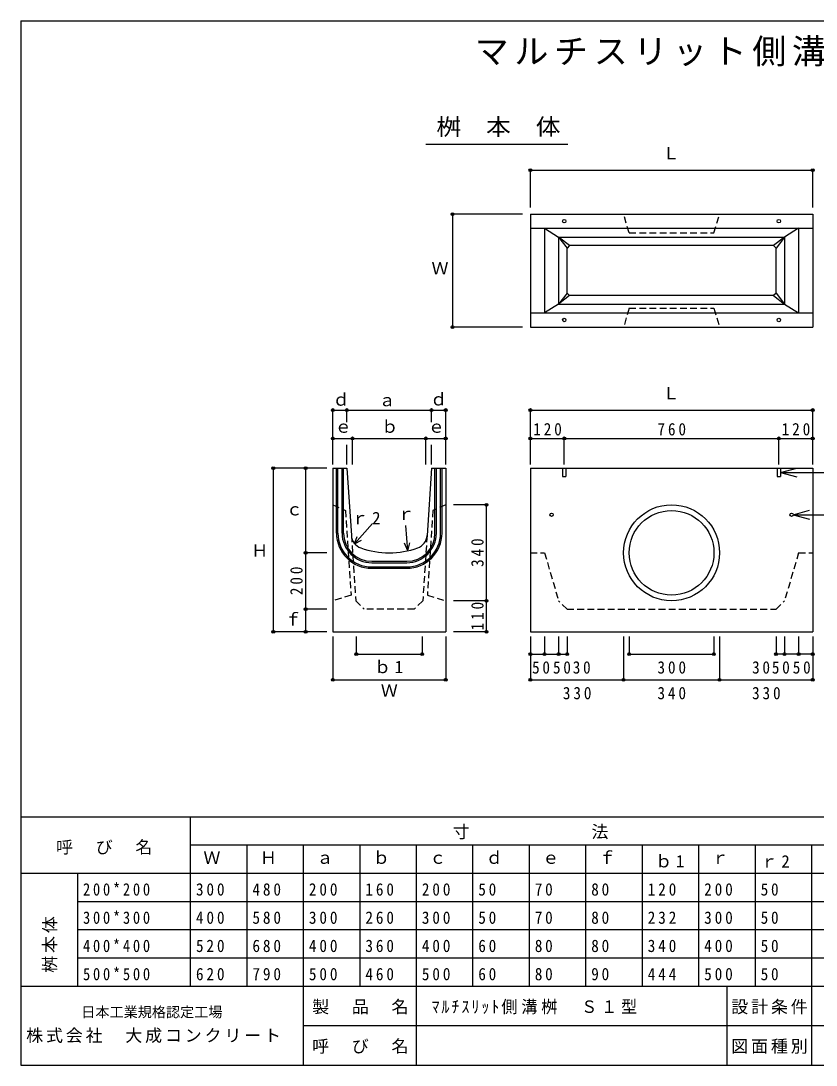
# Model space of a CAD drawing. Units: millimetres, scale not verified. Extents: x -2686 to 2714, y -1854 to 1846.
# Drawn here: x -2686 to 130, y -1854 to 1846 of the extents above; entities that cross this region are included whole.
import ezdxf
from ezdxf.enums import TextEntityAlignment as Align

# ---------------------------------------------------------------- set-up
doc = ezdxf.new("R2010")
doc.units = ezdxf.units.MM
doc.header["$LTSCALE"] = 20
doc.header["$PDMODE"] = 32
doc.header["$PDSIZE"] = 10
doc.linetypes.add('DASHED1', pattern=[1.8, 1.2, -0.6])
doc.linetypes.add('DASHED2', pattern=[3, 2, -1])
doc.layers.add('0-0_通り芯', color=7, linetype='Continuous')
doc.styles.add('ＭＳ ゴシック', font='')
doc.styles.get('ＭＳ ゴシック').set_extended_font_data('MS Gothic')

msp = doc.modelspace()

# ---------------------------------------------------------------- linework, layer by layer
at = {"layer": '0-0_通り芯', "color": 2}
for p, q in [((-2686.45, 1846.35), (-2686.45, -1853.65)), ((-2686.45, 1846.35), (2713.55, 1846.35)), ((-1251.97, 1409.44), (-749.19, 1409.44)), ((-2686.45, -1573.65), (2713.55, -1573.65)), ((-1686.45, -1573.65), (-1686.45, -1853.65)), ((-1286.45, -1573.65), (-1286.45, -1853.65)), ((-186.45, -1573.65), (-186.45, -1853.65)), ((113.55, -1573.65), (113.55, -1853.65)), ((-1686.45, -1713.65), (1653.55, -1713.65)), ((-2686.45, -1853.65), (2713.55, -1853.65))]:
    msp.add_line(p, q, dxfattribs=at)
at = {"layer": '0-0_通り芯'}
for p, q in [((-881.97, 1317.52), (118.03, 1317.52)), ((-881.97, 1185.34), (-881.97, 1317.52)), ((118.03, 1185.34), (118.03, 1317.52)), ((-1157.66, 1161.59), (-1157.66, 761.59)), ((-909.33, 1161.59), (-1157.66, 1161.59)), ((-909.33, 761.59), (-1157.66, 761.59)), ((-1581.97, 467.52), (-1531.97, 467.52)), ((-1581.97, 274.43), (-1581.97, 467.52)), ((-1531.97, 424.17), (-1531.97, 467.52)), ((-1231.97, 424.17), (-1231.97, 467.52)), ((-1181.97, 274.43), (-1181.97, 467.52)), ((-881.97, 467.52), (118.03, 467.52)), ((-881.97, 274.43), (-881.97, 467.52)), ((118.03, 274.43), (118.03, 467.52)), ((-1581.97, 367.03), (-1511.97, 367.03)), ((-1581.97, 274.43), (-1581.97, 367.03)), ((-1531.97, 274.43), (-1531.97, 343.97)), ((-1231.97, 274.43), (-1231.97, 343.97)), ((-1181.97, 274.43), (-1181.97, 367.03)), ((-881.97, 367.03), (-761.97, 367.03)), ((-881.97, 274.43), (-881.97, 367.03)), ((118.03, 274.43), (118.03, 367.03)), ((-1792.41, 261.59), (-1792.41, -318.41)), ((-1603.27, 261.59), (-1792.41, 261.59)), ((-1678.14, 261.59), (-1678.14, -38.41)), ((-1603.27, 261.59), (-1678.14, 261.59)), ((4.03, 245.84), (61.99, 261.37)), ((4.03, 245.84), (983.02, 245.84)), ((4.03, 245.84), (61.99, 230.31)), ((-1037.22, 131.59), (-1153.89, 131.59)), ((-1037.22, -208.41), (-1037.22, 131.59)), ((49.03, 96.59), (106.98, 112.12)), ((49.03, 96.59), (106.98, 81.06)), ((49.03, 96.59), (983.02, 96.59)), ((-1440.73, 65.12), (-1504.34, -6.1)), ((-1316.17, -31.1), (-1323.58, 58.87)), ((-1504.34, -6.1), (-1495.13, 19.52)), ((-1504.34, -6.1), (-1479.92, 5.94)), ((-1316.17, -31.1), (-1327.49, -4.55)), ((-1316.17, -31.1), (-1309.35, -3.05)), ((-1037.22, -208.41), (-1153.89, -208.41)), ((-1037.22, -318.41), (-1037.22, -208.41)), ((-1603.27, -318.41), (-1792.41, -318.41)), ((-1603.27, -318.41), (-1678.14, -318.41)), ((-1037.22, -318.41), (-1153.89, -318.41)), ((-1581.97, -334.37), (-1581.97, -488.05)), ((-1498.64, -334.37), (-1498.64, -397.12)), ((-1265.3, -334.37), (-1265.3, -397.12)), ((-1181.97, -334.37), (-1181.97, -488.05)), ((-881.97, -334.37), (-881.97, -488.05)), ((-881.97, -334.37), (-881.97, -397.08)), ((-751.97, -334.37), (-751.97, -397.08)), ((-551.97, -334.37), (-551.97, -488.05)), ((-531.97, -334.37), (-531.97, -397.08)), ((-231.97, -334.37), (-231.97, -397.08)), ((-211.97, -334.37), (-211.97, -488.05)), ((-11.97, -334.37), (-11.97, -397.08)), ((118.03, -334.37), (118.03, -488.05)), ((118.03, -334.37), (118.03, -397.08)), ((-1498.64, -397.12), (-1265.3, -397.12)), ((-881.97, -397.08), (-831.97, -397.08)), ((-531.97, -397.08), (-231.97, -397.08)), ((118.03, -397.08), (68.03, -397.08)), ((-1581.97, -488.05), (-1181.97, -488.05)), ((-2686.45, -973.65), (713.55, -973.65)), ((-2086.45, -973.65), (-2086.45, -1573.65)), ((-2086.45, -1073.65), (313.55, -1073.65)), ((-1886.45, -1073.65), (-1886.45, -1573.65)), ((-1686.45, -1073.65), (-1686.45, -1573.65)), ((-1486.45, -1073.65), (-1486.45, -1573.65)), ((-1286.45, -1073.65), (-1286.45, -1573.65)), ((-1086.45, -1073.65), (-1086.45, -1573.65)), ((-886.45, -1073.65), (-886.45, -1573.65)), ((-686.45, -1073.65), (-686.45, -1573.65)), ((-486.45, -1073.65), (-486.45, -1573.65)), ((-286.45, -1073.65), (-286.45, -1573.65)), ((-86.45, -1073.65), (-86.45, -1573.65)), ((113.55, -1073.65), (113.55, -1573.65)), ((-2686.45, -1173.65), (713.55, -1173.65)), ((-2486.45, -1173.65), (-2486.45, -1573.65)), ((-2486.45, -1273.65), (713.55, -1273.65)), ((-2486.45, -1373.65), (713.55, -1373.65)), ((-2486.45, -1473.65), (713.55, -1473.65)), ((-2486.45, -1573.65), (713.55, -1573.65))]:
    msp.add_line(p, q, dxfattribs=at)
at = {"layer": '0-0_通り芯', "color": 3}
for p, q in [((-881.97, 1161.59), (118.03, 1161.59)), ((-881.97, 1161.59), (-881.97, 761.59)), ((118.03, 1161.59), (118.03, 761.59)), ((-881.97, 1111.59), (118.03, 1111.59)), ((-831.97, 1111.59), (-831.97, 811.59)), ((-831.97, 1111.59), (-781.97, 1080.09)), ((68.03, 1111.59), (18.03, 1080.09)), ((68.03, 1111.59), (68.03, 811.59)), ((-781.97, 1080.09), (18.03, 1080.09)), ((18.03, 1080.09), (-20.97, 1050.09)), ((18.03, 1080.09), (-11.97, 1041.09)), ((18.03, 1080.09), (18.03, 843.09)), ((-742.97, 1050.09), (-751.97, 1041.09)), ((-751.97, 882.09), (-751.97, 1041.09)), ((-20.97, 1050.09), (-742.97, 1050.09)), ((-20.97, 1050.09), (-11.97, 1041.09)), ((-11.97, 882.09), (-11.97, 1041.09)), ((-751.97, 882.09), (-781.97, 843.09)), ((-742.97, 873.09), (-781.97, 843.09)), ((-751.97, 882.09), (-742.97, 873.09)), ((-20.97, 873.09), (-742.97, 873.09)), ((-11.97, 882.09), (-20.97, 873.09)), ((-20.97, 873.09), (18.03, 843.09)), ((-11.97, 882.09), (18.03, 843.09)), ((-781.97, 843.09), (-831.97, 811.59)), ((18.03, 843.09), (68.03, 811.59)), ((-881.97, 811.59), (118.03, 811.59)), ((-881.97, 761.59), (118.03, 761.59)), ((-1581.97, 261.59), (-1531.97, 261.59)), ((-1568.97, 31.59), (-1568.97, 261.59)), ((-1563.97, 31.59), (-1563.97, 261.59)), ((-1548.97, 31.59), (-1548.97, 261.59)), ((-1543.97, 31.59), (-1543.97, 261.59)), ((-1531.97, 261.59), (-1516.06, 22.87)), ((-1231.97, 261.59), (-1247.89, 22.87)), ((-1231.97, 261.59), (-1181.97, 261.59)), ((-1219.97, 31.59), (-1219.97, 261.59)), ((-1214.97, 31.59), (-1214.97, 261.59)), ((-1199.97, 31.59), (-1199.97, 261.59)), ((-1194.97, 31.59), (-1194.97, 261.59)), ((-1181.97, 261.59), (-1181.97, -318.41)), ((-881.97, 261.59), (118.03, 261.59)), ((118.03, 261.59), (118.03, -318.41)), ((-1443.97, -68.41), (-1319.97, -68.41)), ((-1443.97, -73.41), (-1319.97, -73.41)), ((-1443.97, -88.41), (-1319.97, -88.41)), ((-1443.97, -93.41), (-1319.97, -93.41))]:
    msp.add_line(p, q, dxfattribs=at)
at = {"layer": '0-0_通り芯', "color": 3, "linetype": 'DASHED1'}
for p, q in [((-531.97, 1095.09), (-551.97, 1161.59)), ((-531.97, 828.09), (-551.97, 761.59)), ((-1247.89, 22.87), (-1263.3, -208.41)), ((-881.97, -38.41), (-831.97, -38.41)), ((-831.97, -38.41), (-781.97, -208.41)), ((68.03, -38.41), (18.03, -208.41)), ((68.03, -38.41), (118.03, -38.41)), ((-1263.3, -208.41), (-1293.3, -238.41)), ((-751.97, -238.41), (-781.97, -208.41)), ((-11.97, -238.41), (18.03, -208.41)), ((-1293.3, -238.41), (-1470.64, -238.41)), ((-751.97, -238.41), (-11.97, -238.41))]:
    msp.add_line(p, q, dxfattribs=at)
at = {"layer": '0-0_通り芯', "color": 3, "linetype": 'DASHED2'}
for p, q in [((-767.97, 261.59), (-767.97, 231.59)), ((-755.97, 261.59), (-755.97, 231.59)), ((-7.97, 261.59), (-7.97, 231.59)), ((4.03, 261.59), (4.03, 231.59)), ((-767.97, 231.59), (-755.97, 231.59)), ((-7.97, 231.59), (4.03, 231.59))]:
    msp.add_line(p, q, dxfattribs=at)
at = {"layer": '0-0_通り芯', "color": 3, "linetype": 'DASHED1'}
for points in [[(-531.97, 1095.09), (-231.97, 1095.09), (-211.97, 1161.59)], [(-531.97, 828.09), (-231.97, 828.09), (-211.97, 761.59)], [(-1581.97, 131.59), (-1537, 111.59), (-1517, -188.41), (-1581.97, -208.41)], [(-1181.97, 131.59), (-1226.94, 111.59), (-1246.94, -188.41), (-1181.97, -208.41)], [(-1516.06, 22.87), (-1500.64, -208.41), (-1470.64, -238.41)]]:
    msp.add_lwpolyline(points, dxfattribs=at)
at = {"layer": '0-0_通り芯', "color": 3}
for points in [[(-781.97, 1080.09), (-781.97, 843.09), (18.03, 843.09)], [(-742.97, 1050.09), (-781.97, 1080.09), (-751.97, 1041.09)], [(-1581.97, 261.59), (-1581.97, -318.41), (-1181.97, -318.41)], [(-881.97, 261.59), (-881.97, -318.41), (118.03, -318.41)]]:
    msp.add_lwpolyline(points, dxfattribs=at)
at = {"layer": '0-0_通り芯'}
for points in [[(-1531.97, 467.52), (-1231.97, 467.52), (-1181.97, 467.52)], [(-1511.97, 274.43), (-1511.97, 367.03), (-1251.97, 367.03)], [(-1251.97, 274.43), (-1251.97, 367.03), (-1181.97, 367.03)], [(-761.97, 274.43), (-761.97, 367.03), (-1.97, 367.03)], [(-1.97, 274.43), (-1.97, 367.03), (118.03, 367.03)], [(-1603.27, -38.41), (-1678.14, -38.41), (-1678.14, -238.41)], [(-1603.27, -238.41), (-1678.14, -238.41), (-1678.14, -318.41)], [(-831.97, -334.37), (-831.97, -397.08), (-781.97, -397.08)], [(-781.97, -334.37), (-781.97, -397.08), (-751.97, -397.08)], [(18.03, -334.37), (18.03, -397.08), (-11.97, -397.08)], [(68.03, -334.37), (68.03, -397.08), (18.03, -397.08)], [(-881.97, -488.05), (-551.97, -488.05), (-211.97, -488.05), (118.03, -488.05)]]:
    msp.add_lwpolyline(points, dxfattribs=at)
at = {"layer": '0-0_通り芯', "color": 3}
for centre, radius in [((-761.97, 1136.59), 6), ((-1.97, 1136.59), 6), ((-761.97, 786.59), 6), ((-1.97, 786.59), 6), ((-381.97, -38.41), 170), ((-381.97, -38.41), 150), ((-806.97, 96.59), 6), ((43.03, 96.59), 6)]:
    msp.add_circle(centre, radius, dxfattribs=at)
for centre, radius, start, end in [((-1443.97, 31.59), 125, 180, 270), ((-1443.97, 31.59), 120, 180, 270), ((-1443.97, 31.59), 105, 180, 270), ((-1443.97, 31.59), 100, 180, 270), ((-1466.17, 26.2), 50, 183.81407, 250.31894), ((-1319.97, 31.59), 100, 270, 0), ((-1319.97, 31.59), 105, 270, 0), ((-1319.97, 31.59), 120, 270, 0), ((-1319.97, 31.59), 125, 270, 0), ((-1297.77, 26.2), 50, 289.68105, 356.18591), ((-1381.97, 261.59), 300, 250.31894, 289.68105)]:
    msp.add_arc(centre, radius, start, end, dxfattribs=at)
at = {"layer": '0-0_通り芯'}
for p in [(-881.97, 1317.52), (118.03, 1317.52), (-1157.66, 1161.59), (-1157.66, 761.59), (-1581.97, 467.52), (-1531.97, 467.52), (-1231.97, 467.52), (-1181.97, 467.52), (-881.97, 467.52), (118.03, 467.52), (-1581.97, 367.03), (-1511.97, 367.03), (-1251.97, 367.03), (-1181.97, 367.03), (-881.97, 367.03), (-761.97, 367.03), (-1.97, 367.03), (118.03, 367.03), (-1792.41, 261.59), (-1678.14, 261.59), (-1037.22, 131.59), (-1678.14, -38.41), (-1037.22, -208.41), (-1678.14, -238.41), (-1792.41, -318.41), (-1678.14, -318.41), (-1037.22, -318.41), (-1498.64, -397.12), (-1265.3, -397.12), (-881.97, -397.08), (-831.97, -397.08), (-781.97, -397.08), (-751.97, -397.08), (-531.97, -397.08), (-231.97, -397.08), (-11.97, -397.08), (18.03, -397.08), (68.03, -397.08), (118.03, -397.08), (-1581.97, -488.05), (-1181.97, -488.05), (-881.97, -488.05), (-551.97, -488.05), (-211.97, -488.05), (118.03, -488.05)]:
    msp.add_point(p, dxfattribs=at)

# ---------------------------------------------------------------- texts
at = {"layer": '0-0_通り芯', "style": 'ＭＳ ゴシック', "width": 1.1}
msp.add_text('桝\u3000本\u3000体', height=58.65, dxfattribs=at).set_placement((-1215, 1424.23), align=Align.BOTTOM_LEFT)
at = {"layer": '0-0_通り芯', "style": 'ＭＳ ゴシック'}
for s, p in [('Ｌ', (-413.98, 1342.16)), ('Ｗ', (-1232.11, 934.62)), ('ｄ', (-1582.5, 469.59)), ('ｄ', (-1236.87, 470.54)), ('Ｌ', (-413.98, 492.16)), ('ａ', (-1419.57, 467.52)), ('ｅ', (-1575, 373.7)), ('ｂ', (-1409.96, 373.7)), ('ｅ', (-1245, 373.7)), ('ｃ', (-1747.94, 80.81)), ('ｒ', (-1352.38, 64.8)), ('Ｈ', (-1870.71, -65.51)), ('ｆ', (-1752.27, -309.22)), ('Ｗ', (-1411.69, -561.65)), ('Ｗ', (-2039.9, -1153.65)), ('Ｈ', (-1839.9, -1153.65)), ('ａ', (-1639.9, -1153.65)), ('ｂ', (-1439.9, -1153.65)), ('ｃ', (-1239.9, -1153.65)), ('ｄ', (-1039.9, -1153.65)), ('ｅ', (-839.9, -1153.65)), ('ｆ', (-639.9, -1153.65)), ('ｒ', (-239.9, -1153.65))]:
    msp.add_text(s, height=43.99, dxfattribs=at).set_placement(p, align=Align.BOTTOM_LEFT)
at = {"layer": '0-0_通り芯', "color": 4, "style": 'ＭＳ ゴシック'}
msp.add_text('日本工業規格認定工場', height=36.66, dxfattribs=at).set_placement((-2472.67, -1694.87), align=Align.BOTTOM_LEFT)
at = {"layer": '0-0_通り芯', "color": 3, "insert": (-1078.77, 1684.65), "char_height": 87.98, "attachment_point": 7, "style": 'ＭＳ ゴシック'}
msp.add_mtext('\\T1.17;マルチスリット側溝桝\u3000Ｓ１型', dxfattribs=at)
at = {"layer": '0-0_通り芯', "char_height": 43.99, "attachment_point": 7, "style": 'ＭＳ ゴシック'}
for s, insert in [('\\T1.38;\\W0.9;120', (-871.97, 377.03)), ('\\T1.38;\\W0.9;760', (-431.97, 377.03)), ('\\T1.38;\\W0.9;120', (8.03, 377.03)), ('\\T1.22;ｒ2', (-1515.76, 62.87)), ('\\T1.22;ｂ1', (-1435.73, -465.49)), ('\\T1.36;\\W0.9;50', (-876.14, -467.08)), ('\\T1.36;\\W0.9;50', (-802.06, -467.08)), ('\\T1.36;\\W0.9;30', (-732.06, -467.08)), ('\\T1.38;\\W0.9;300', (-431.97, -467.08)), ('\\T1.36;\\W0.9;30', (-96.88, -467.08)), ('\\T1.36;\\W0.9;50', (-26.88, -467.08)), ('\\T1.36;\\W0.9;50', (47.2, -467.08)), ('\\T1.38;\\W0.9;330', (-766.97, -558.05)), ('\\T1.38;\\W0.9;340', (-431.97, -558.05)), ('\\T1.38;\\W0.9;330', (-96.97, -558.05)), ('\\T1.17;寸\u3000\u3000\u3000\u3000\u3000\u3000法', (-1157.02, -1053.65)), ('\\T1.17;呼\u3000び\u3000名', (-2561.8, -1108.26)), ('\\T1.22;ｂ1', (-439.9, -1153.65)), ('\\T1.22;ｒ2', (-66.45, -1153.65)), ('\\T1.39;\\W0.85;200*200', (-2466.45, -1253.65)), ('\\T1.38;\\W0.9;300', (-2066.45, -1253.65)), ('\\T1.38;\\W0.9;480', (-1866.45, -1253.65)), ('\\T1.38;\\W0.9;200', (-1666.45, -1253.65)), ('\\T1.38;\\W0.9;160', (-1466.45, -1253.65)), ('\\T1.38;\\W0.9;200', (-1266.45, -1253.65)), ('\\T1.36;\\W0.9;50', (-1066.45, -1253.65)), ('\\T1.36;\\W0.9;70', (-866.45, -1253.65)), ('\\T1.36;\\W0.9;80', (-666.45, -1253.65)), ('\\T1.38;\\W0.9;120', (-466.45, -1253.65)), ('\\T1.38;\\W0.9;200', (-266.45, -1253.65)), ('\\T1.36;\\W0.9;50', (-66.45, -1253.65)), ('\\T1.39;\\W0.85;300*300', (-2466.45, -1353.65)), ('\\T1.38;\\W0.9;400', (-2066.45, -1353.65)), ('\\T1.38;\\W0.9;580', (-1866.45, -1353.65)), ('\\T1.38;\\W0.9;300', (-1666.45, -1353.65)), ('\\T1.38;\\W0.9;260', (-1466.45, -1353.65)), ('\\T1.38;\\W0.9;300', (-1266.45, -1353.65)), ('\\T1.36;\\W0.9;50', (-1066.45, -1353.65)), ('\\T1.36;\\W0.9;70', (-866.45, -1353.65)), ('\\T1.36;\\W0.9;80', (-666.45, -1353.65)), ('\\T1.38;\\W0.9;232', (-466.45, -1353.65)), ('\\T1.38;\\W0.9;300', (-266.45, -1353.65)), ('\\T1.36;\\W0.9;50', (-66.45, -1353.65)), ('\\T1.39;\\W0.85;400*400', (-2466.45, -1453.65)), ('\\T1.38;\\W0.9;520', (-2066.45, -1453.65)), ('\\T1.38;\\W0.9;680', (-1866.45, -1453.65)), ('\\T1.38;\\W0.9;400', (-1666.45, -1453.65)), ('\\T1.38;\\W0.9;360', (-1466.45, -1453.65)), ('\\T1.38;\\W0.9;400', (-1266.45, -1453.65)), ('\\T1.36;\\W0.9;60', (-1066.45, -1453.65)), ('\\T1.36;\\W0.9;80', (-866.45, -1453.65)), ('\\T1.36;\\W0.9;80', (-666.45, -1453.65)), ('\\T1.38;\\W0.9;340', (-466.45, -1453.65)), ('\\T1.38;\\W0.9;400', (-266.45, -1453.65)), ('\\T1.36;\\W0.9;50', (-66.45, -1453.65)), ('\\T1.39;\\W0.85;500*500', (-2466.45, -1553.65)), ('\\T1.38;\\W0.9;620', (-2066.45, -1553.65)), ('\\T1.38;\\W0.9;790', (-1866.45, -1553.65)), ('\\T1.38;\\W0.9;500', (-1666.45, -1553.65)), ('\\T1.38;\\W0.9;460', (-1466.45, -1553.65)), ('\\T1.38;\\W0.9;500', (-1266.45, -1553.65)), ('\\T1.36;\\W0.9;60', (-1066.45, -1553.65)), ('\\T1.36;\\W0.9;80', (-866.45, -1553.65)), ('\\T1.36;\\W0.9;90', (-666.45, -1553.65)), ('\\T1.38;\\W0.9;444', (-466.45, -1553.65)), ('\\T1.38;\\W0.9;500', (-266.45, -1553.65)), ('\\T1.36;\\W0.9;50', (-66.45, -1553.65)), ('\\T1.17;製\u3000品\u3000名', (-1654.78, -1673.65)), ('\\T1.24;\\W0.95;ﾏﾙﾁｽﾘｯﾄ側溝桝\u3000Ｓ１型', (-1232.27, -1673.65)), ('\\T1.17;設計条件', (-170.54, -1673.65)), ('\\T1.17;株式会社\u3000大成コンクリート', (-2667.68, -1775.68)), ('\\T1.17;呼\u3000び\u3000名', (-1654.78, -1813.65)), ('\\T1.17;図面種別', (-170.54, -1813.65))]:
    msp.add_mtext(s, dxfattribs=dict(at, insert=insert))
at = {"layer": '0-0_通り芯', "char_height": 43.99, "attachment_point": 7, "rotation": 90, "style": 'ＭＳ ゴシック'}
for s, insert in [('\\T1.38;\\W0.9;340', (-1047.22, -88.41)), ('\\T1.38;\\W0.9;200', (-1688.14, -188.41)), ('\\T1.38;\\W0.9;110', (-1047.22, -313.41)), ('\\T1.17;桝本体', (-2556.93, -1526.51))]:
    msp.add_mtext(s, dxfattribs=dict(at, insert=insert))

doc.saveas('drawing.dxf')
